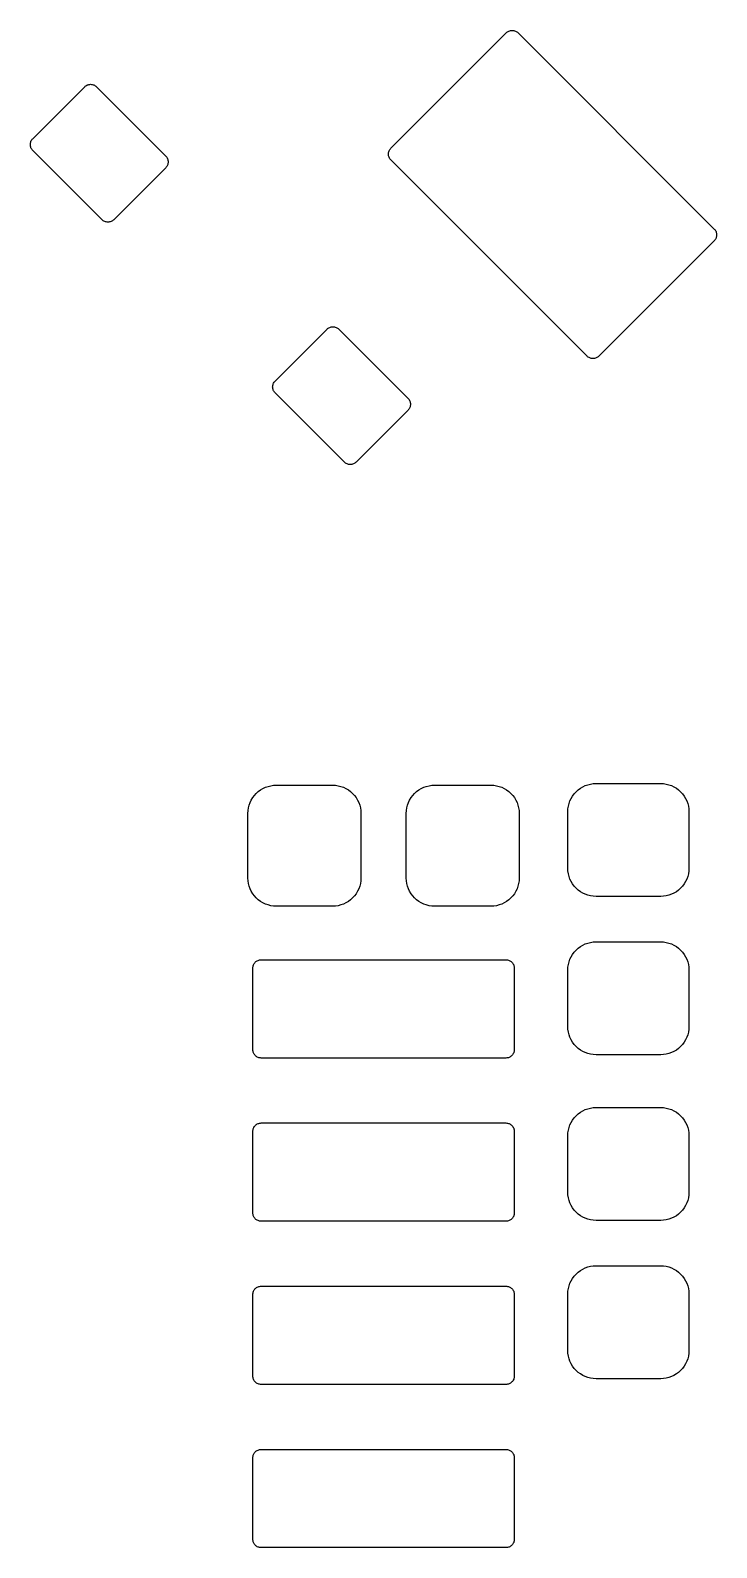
# Model space of a CAD drawing. Extents: x 0.49 to 2.43, y -7.79 to -4.97.
# Drawn here: x 0.5447 to 0.7103, y -5.878 to -5.512 of the extents above; entities that cross this region are included whole.
import ezdxf

# ---------------------------------------------------------------- set-up
doc = ezdxf.new("R2010")
doc.units = 0
doc.header["$MEASUREMENT"] = 0
doc.layers.add('BLACK', color=7, linetype='CONTINUOUS')

msp = doc.modelspace()

# ---------------------------------------------------------------- linework, layer by layer
at = {"layer": 'BLACK', "linetype": 'CONTINUOUS'}
for p, q in [((0.631681, -5.54042), (0.65952, -5.51258)), ((0.65952, -5.51258), (0.659666, -5.51245)), ((0.659666, -5.51245), (0.659824, -5.51233)), ((0.659824, -5.51233), (0.659993, -5.51223)), ((0.659993, -5.51223), (0.660171, -5.51215)), ((0.660171, -5.51215), (0.660357, -5.51208)), ((0.660357, -5.51208), (0.660548, -5.51203)), ((0.660548, -5.51203), (0.660743, -5.512)), ((0.660743, -5.512), (0.66094, -5.51199)), ((0.66094, -5.51199), (0.661136, -5.512)), ((0.661136, -5.512), (0.661331, -5.51203)), ((0.661331, -5.51203), (0.661523, -5.51208)), ((0.661523, -5.51208), (0.661708, -5.51215)), ((0.661708, -5.51215), (0.661886, -5.51223)), ((0.661886, -5.51223), (0.662055, -5.51233)), ((0.662055, -5.51233), (0.662213, -5.51245)), ((0.662213, -5.51245), (0.662359, -5.51258)), ((0.662359, -5.51258), (0.709685, -5.55991)), ((0.545285, -5.53813), (0.557813, -5.5256)), ((0.557813, -5.5256), (0.557959, -5.52547)), ((0.557959, -5.52547), (0.558117, -5.52535)), ((0.558117, -5.52535), (0.558286, -5.52525)), ((0.558286, -5.52525), (0.558464, -5.52516)), ((0.558464, -5.52516), (0.55865, -5.5251)), ((0.55865, -5.5251), (0.558841, -5.52505)), ((0.558841, -5.52505), (0.559036, -5.52502)), ((0.559036, -5.52502), (0.559232, -5.52501)), ((0.559232, -5.52501), (0.559429, -5.52502)), ((0.559429, -5.52502), (0.559624, -5.52505)), ((0.559624, -5.52505), (0.559815, -5.5251)), ((0.559815, -5.5251), (0.560001, -5.52516)), ((0.560001, -5.52516), (0.560179, -5.52525)), ((0.560179, -5.52525), (0.560348, -5.52535)), ((0.560348, -5.52535), (0.560506, -5.52547)), ((0.560506, -5.52547), (0.560652, -5.5256)), ((0.560652, -5.5256), (0.577356, -5.5423)), ((0.544697, -5.53955), (0.544707, -5.53935)), ((0.544707, -5.53974), (0.544697, -5.53955)), ((0.544707, -5.53935), (0.544736, -5.53916)), ((0.544736, -5.53994), (0.544707, -5.53974)), ((0.544736, -5.53916), (0.544784, -5.53896)), ((0.544784, -5.54013), (0.544736, -5.53994)), ((0.544784, -5.53896), (0.54485, -5.53878)), ((0.54485, -5.54032), (0.544784, -5.54013)), ((0.54485, -5.53878), (0.544934, -5.5386)), ((0.544934, -5.54049), (0.54485, -5.54032)), ((0.544934, -5.5386), (0.545036, -5.53843)), ((0.545036, -5.54066), (0.544934, -5.54049)), ((0.545036, -5.53843), (0.545153, -5.53827)), ((0.545153, -5.54082), (0.545036, -5.54066)), ((0.545153, -5.53827), (0.545285, -5.53813)), ((0.545285, -5.54097), (0.545153, -5.54082)), ((0.561989, -5.55767), (0.545285, -5.54097)), ((0.631179, -5.54126), (0.631246, -5.54107)), ((0.631246, -5.54107), (0.63133, -5.54089)), ((0.63133, -5.54089), (0.631431, -5.54072)), ((0.631431, -5.54072), (0.631549, -5.54057)), ((0.631549, -5.54057), (0.631681, -5.54042)), ((0.577356, -5.5423), (0.577488, -5.54245)), ((0.577488, -5.54245), (0.577605, -5.54261)), ((0.577605, -5.54484), (0.577488, -5.545)), ((0.577605, -5.54261), (0.577707, -5.54278)), ((0.577707, -5.54467), (0.577605, -5.54484)), ((0.577707, -5.54278), (0.577791, -5.54295)), ((0.577791, -5.54449), (0.577707, -5.54467)), ((0.577791, -5.54295), (0.577857, -5.54314)), ((0.577857, -5.54431), (0.577791, -5.54449)), ((0.577857, -5.54314), (0.577905, -5.54333)), ((0.577905, -5.54411), (0.577857, -5.54431)), ((0.577905, -5.54333), (0.577934, -5.54353)), ((0.577934, -5.54392), (0.577905, -5.54411)), ((0.577934, -5.54353), (0.577944, -5.54372)), ((0.577944, -5.54372), (0.577934, -5.54392)), ((0.631093, -5.54184), (0.631103, -5.54164)), ((0.631103, -5.54204), (0.631093, -5.54184)), ((0.631103, -5.54164), (0.631132, -5.54145)), ((0.631132, -5.54223), (0.631103, -5.54204)), ((0.631132, -5.54145), (0.631179, -5.54126)), ((0.631179, -5.54242), (0.631132, -5.54223)), ((0.631246, -5.54261), (0.631179, -5.54242)), ((0.63133, -5.54279), (0.631246, -5.54261)), ((0.631431, -5.54296), (0.63133, -5.54279)), ((0.631549, -5.54311), (0.631431, -5.54296)), ((0.631681, -5.54326), (0.631549, -5.54311)), ((0.679007, -5.59059), (0.631681, -5.54326)), ((0.577356, -5.54514), (0.564828, -5.55767)), ((0.577488, -5.545), (0.577356, -5.54514)), ((0.562135, -5.5578), (0.561989, -5.55767)), ((0.562293, -5.55792), (0.562135, -5.5578)), ((0.562462, -5.55802), (0.562293, -5.55792)), ((0.56264, -5.55811), (0.562462, -5.55802)), ((0.562825, -5.55817), (0.56264, -5.55811)), ((0.563017, -5.55822), (0.562825, -5.55817)), ((0.563211, -5.55825), (0.563017, -5.55822)), ((0.563408, -5.55826), (0.563211, -5.55825)), ((0.563605, -5.55825), (0.563408, -5.55826)), ((0.5638, -5.55822), (0.563605, -5.55825)), ((0.563991, -5.55817), (0.5638, -5.55822)), ((0.564177, -5.55811), (0.563991, -5.55817)), ((0.564355, -5.55802), (0.564177, -5.55811)), ((0.564524, -5.55792), (0.564355, -5.55802)), ((0.564682, -5.5578), (0.564524, -5.55792)), ((0.564828, -5.55767), (0.564682, -5.5578)), ((0.709685, -5.56275), (0.681847, -5.59059)), ((0.709685, -5.55991), (0.709818, -5.56005)), ((0.709818, -5.5626), (0.709685, -5.56275)), ((0.709818, -5.56005), (0.709935, -5.56021)), ((0.709935, -5.56244), (0.709818, -5.5626)), ((0.709935, -5.56021), (0.710036, -5.56038)), ((0.710036, -5.56227), (0.709935, -5.56244)), ((0.710036, -5.56038), (0.710121, -5.56056)), ((0.710121, -5.5621), (0.710036, -5.56227)), ((0.710121, -5.56056), (0.710187, -5.56074)), ((0.710187, -5.56191), (0.710121, -5.5621)), ((0.710187, -5.56074), (0.710235, -5.56094)), ((0.710235, -5.56172), (0.710187, -5.56191)), ((0.710235, -5.56094), (0.710264, -5.56113)), ((0.710264, -5.56152), (0.710235, -5.56172)), ((0.710264, -5.56113), (0.710274, -5.56133)), ((0.710274, -5.56133), (0.710264, -5.56152)), ((0.603747, -5.59659), (0.616274, -5.58406)), ((0.616274, -5.58406), (0.61642, -5.58393)), ((0.61642, -5.58393), (0.616579, -5.58381)), ((0.616579, -5.58381), (0.616748, -5.58371)), ((0.616748, -5.58371), (0.616926, -5.58363)), ((0.616926, -5.58363), (0.617111, -5.58356)), ((0.617111, -5.58356), (0.617302, -5.58351)), ((0.617302, -5.58351), (0.617497, -5.58348)), ((0.617497, -5.58348), (0.617694, -5.58347)), ((0.617694, -5.58347), (0.617891, -5.58348)), ((0.617891, -5.58348), (0.618086, -5.58351)), ((0.618086, -5.58351), (0.618277, -5.58356)), ((0.618277, -5.58356), (0.618462, -5.58363)), ((0.618462, -5.58363), (0.618641, -5.58371)), ((0.618641, -5.58371), (0.61881, -5.58381)), ((0.61881, -5.58381), (0.618968, -5.58393)), ((0.618968, -5.58393), (0.619114, -5.58406)), ((0.619114, -5.58406), (0.635817, -5.60077)), ((0.679153, -5.59072), (0.679007, -5.59059)), ((0.679311, -5.59084), (0.679153, -5.59072)), ((0.67948, -5.59094), (0.679311, -5.59084)), ((0.679658, -5.59102), (0.67948, -5.59094)), ((0.679844, -5.59109), (0.679658, -5.59102)), ((0.680035, -5.59114), (0.679844, -5.59109)), ((0.68023, -5.59116), (0.680035, -5.59114)), ((0.680427, -5.59117), (0.68023, -5.59116)), ((0.680624, -5.59116), (0.680427, -5.59117)), ((0.680819, -5.59114), (0.680624, -5.59116)), ((0.68101, -5.59109), (0.680819, -5.59114)), ((0.681195, -5.59102), (0.68101, -5.59109)), ((0.681373, -5.59094), (0.681195, -5.59102)), ((0.681542, -5.59084), (0.681373, -5.59094)), ((0.681701, -5.59072), (0.681542, -5.59084)), ((0.681847, -5.59059), (0.681701, -5.59072)), ((0.603159, -5.59801), (0.603168, -5.59781)), ((0.603168, -5.59821), (0.603159, -5.59801)), ((0.603168, -5.59781), (0.603197, -5.59762)), ((0.603197, -5.5984), (0.603168, -5.59821)), ((0.603197, -5.59762), (0.603245, -5.59743)), ((0.603245, -5.59859), (0.603197, -5.5984)), ((0.603245, -5.59743), (0.603312, -5.59724)), ((0.603312, -5.59878), (0.603245, -5.59859)), ((0.603312, -5.59724), (0.603396, -5.59706)), ((0.603396, -5.59896), (0.603312, -5.59878)), ((0.603396, -5.59706), (0.603497, -5.59689)), ((0.603497, -5.59912), (0.603396, -5.59896)), ((0.603497, -5.59689), (0.603614, -5.59674)), ((0.603614, -5.59928), (0.603497, -5.59912)), ((0.603614, -5.59674), (0.603747, -5.59659)), ((0.603747, -5.59943), (0.603614, -5.59928)), ((0.62045, -5.61613), (0.603747, -5.59943)), ((0.635817, -5.60077), (0.635949, -5.60091)), ((0.635949, -5.60091), (0.636067, -5.60107)), ((0.636067, -5.6033), (0.635949, -5.60346)), ((0.636067, -5.60107), (0.636168, -5.60124)), ((0.636168, -5.60313), (0.636067, -5.6033)), ((0.636168, -5.60124), (0.636252, -5.60142)), ((0.636252, -5.60295), (0.636168, -5.60313)), ((0.636252, -5.60142), (0.636319, -5.6016)), ((0.636319, -5.60277), (0.636252, -5.60295)), ((0.636319, -5.6016), (0.636367, -5.60179)), ((0.636367, -5.60258), (0.636319, -5.60277)), ((0.636367, -5.60179), (0.636396, -5.60199)), ((0.636396, -5.60238), (0.636367, -5.60258)), ((0.636396, -5.60199), (0.636405, -5.60218)), ((0.636405, -5.60218), (0.636396, -5.60238)), ((0.635817, -5.6036), (0.62329, -5.61613)), ((0.635949, -5.60346), (0.635817, -5.6036)), ((0.620596, -5.61626), (0.62045, -5.61613)), ((0.620754, -5.61638), (0.620596, -5.61626)), ((0.620923, -5.61648), (0.620754, -5.61638)), ((0.621101, -5.61657), (0.620923, -5.61648)), ((0.621287, -5.61663), (0.621101, -5.61657)), ((0.621478, -5.61668), (0.621287, -5.61663)), ((0.621673, -5.61671), (0.621478, -5.61668)), ((0.62187, -5.61672), (0.621673, -5.61671)), ((0.622067, -5.61671), (0.62187, -5.61672)), ((0.622262, -5.61668), (0.622067, -5.61671)), ((0.622453, -5.61663), (0.622262, -5.61668)), ((0.622638, -5.61657), (0.622453, -5.61663)), ((0.622816, -5.61648), (0.622638, -5.61657)), ((0.622985, -5.61638), (0.622816, -5.61648)), ((0.623144, -5.61626), (0.622985, -5.61638)), ((0.62329, -5.61613), (0.623144, -5.61626)), ((0.600232, -5.6952), (0.600805, -5.69486)), ((0.600805, -5.69486), (0.601409, -5.69457)), ((0.601409, -5.69457), (0.602039, -5.69435)), ((0.602039, -5.69435), (0.602687, -5.69419)), ((0.602687, -5.69419), (0.603348, -5.69409)), ((0.603348, -5.69409), (0.604016, -5.69406)), ((0.604016, -5.69406), (0.617638, -5.69406)), ((0.617638, -5.69406), (0.618305, -5.69409)), ((0.618305, -5.69409), (0.618967, -5.69419)), ((0.618967, -5.69419), (0.619615, -5.69435)), ((0.619615, -5.69435), (0.620244, -5.69457)), ((0.620244, -5.69457), (0.620849, -5.69486)), ((0.620849, -5.69486), (0.621422, -5.6952)), ((0.638421, -5.6952), (0.638994, -5.69486)), ((0.638994, -5.69486), (0.639598, -5.69457)), ((0.639598, -5.69457), (0.640228, -5.69435)), ((0.640228, -5.69435), (0.640876, -5.69419)), ((0.640876, -5.69419), (0.641537, -5.69409)), ((0.641537, -5.69409), (0.642205, -5.69406)), ((0.642205, -5.69406), (0.655827, -5.69406)), ((0.655827, -5.69406), (0.656494, -5.69409)), ((0.656494, -5.69409), (0.657156, -5.69419)), ((0.657156, -5.69419), (0.657804, -5.69435)), ((0.657804, -5.69435), (0.658433, -5.69457)), ((0.658433, -5.69457), (0.659037, -5.69486)), ((0.659037, -5.69486), (0.659611, -5.6952)), ((0.67686, -5.69521), (0.677397, -5.69481)), ((0.677397, -5.69481), (0.67797, -5.69447)), ((0.67797, -5.69447), (0.678575, -5.69418)), ((0.678575, -5.69418), (0.679204, -5.69395)), ((0.679204, -5.69395), (0.679852, -5.69379)), ((0.679852, -5.69379), (0.680514, -5.69369)), ((0.680514, -5.69369), (0.681181, -5.69366)), ((0.681181, -5.69366), (0.696772, -5.69366)), ((0.696772, -5.69366), (0.697439, -5.69369)), ((0.697439, -5.69369), (0.6981, -5.69379)), ((0.6981, -5.69379), (0.698749, -5.69395)), ((0.698749, -5.69395), (0.699378, -5.69418)), ((0.699378, -5.69418), (0.699982, -5.69447)), ((0.699982, -5.69447), (0.700556, -5.69481)), ((0.700556, -5.69481), (0.701093, -5.69521)), ((0.597498, -5.69889), (0.597723, -5.69826)), ((0.597723, -5.69826), (0.598009, -5.69766)), ((0.598009, -5.69766), (0.598353, -5.69708)), ((0.598353, -5.69708), (0.598751, -5.69655)), ((0.598751, -5.69655), (0.5992, -5.69605)), ((0.5992, -5.69605), (0.599695, -5.6956)), ((0.599695, -5.6956), (0.600232, -5.6952)), ((0.621422, -5.6952), (0.621959, -5.6956)), ((0.621959, -5.6956), (0.622454, -5.69605)), ((0.622454, -5.69605), (0.622903, -5.69655)), ((0.622903, -5.69655), (0.623301, -5.69708)), ((0.623301, -5.69708), (0.623645, -5.69766)), ((0.623645, -5.69766), (0.62393, -5.69826)), ((0.62393, -5.69826), (0.624156, -5.69889)), ((0.635687, -5.69889), (0.635912, -5.69826)), ((0.635912, -5.69826), (0.636198, -5.69766)), ((0.636198, -5.69766), (0.636542, -5.69708)), ((0.636542, -5.69708), (0.63694, -5.69655)), ((0.63694, -5.69655), (0.637389, -5.69605)), ((0.637389, -5.69605), (0.637884, -5.6956)), ((0.637884, -5.6956), (0.638421, -5.6952)), ((0.659611, -5.6952), (0.660148, -5.6956)), ((0.660148, -5.6956), (0.660643, -5.69605)), ((0.660643, -5.69605), (0.661092, -5.69655)), ((0.661092, -5.69655), (0.66149, -5.69708)), ((0.66149, -5.69708), (0.661834, -5.69766)), ((0.661834, -5.69766), (0.662119, -5.69826)), ((0.662119, -5.69826), (0.662345, -5.69889)), ((0.674501, -5.69914), (0.674663, -5.6985)), ((0.674663, -5.6985), (0.674889, -5.69787)), ((0.674889, -5.69787), (0.675174, -5.69726)), ((0.675174, -5.69726), (0.675518, -5.69669)), ((0.675518, -5.69669), (0.675916, -5.69615)), ((0.675916, -5.69615), (0.676365, -5.69566)), ((0.676365, -5.69566), (0.67686, -5.69521)), ((0.701093, -5.69521), (0.701588, -5.69566)), ((0.701588, -5.69566), (0.702037, -5.69615)), ((0.702037, -5.69615), (0.702435, -5.69669)), ((0.702435, -5.69669), (0.702778, -5.69726)), ((0.702778, -5.69726), (0.703064, -5.69787)), ((0.703064, -5.69787), (0.703289, -5.6985)), ((0.703289, -5.6985), (0.703452, -5.69914)), ((0.597205, -5.70087), (0.597238, -5.7002)), ((0.597205, -5.71646), (0.597205, -5.70087)), ((0.597238, -5.7002), (0.597336, -5.69954)), ((0.597336, -5.69954), (0.597498, -5.69889)), ((0.624156, -5.69889), (0.624318, -5.69954)), ((0.624318, -5.69954), (0.624416, -5.7002)), ((0.624416, -5.7002), (0.624449, -5.70087)), ((0.624449, -5.70087), (0.624449, -5.71646)), ((0.635394, -5.70087), (0.635426, -5.7002)), ((0.635394, -5.71646), (0.635394, -5.70087)), ((0.635426, -5.7002), (0.635525, -5.69954)), ((0.635525, -5.69954), (0.635687, -5.69889)), ((0.662345, -5.69889), (0.662507, -5.69954)), ((0.662507, -5.69954), (0.662605, -5.7002)), ((0.662605, -5.7002), (0.662638, -5.70087)), ((0.662638, -5.70087), (0.662638, -5.71646)), ((0.67437, -5.70047), (0.674403, -5.6998)), ((0.67437, -5.71409), (0.67437, -5.70047)), ((0.674403, -5.6998), (0.674501, -5.69914)), ((0.703452, -5.69914), (0.70355, -5.6998)), ((0.70355, -5.6998), (0.703583, -5.70047)), ((0.703583, -5.70047), (0.703583, -5.71409)), ((0.597238, -5.71712), (0.597205, -5.71646)), ((0.624449, -5.71646), (0.624416, -5.71712)), ((0.635426, -5.71712), (0.635394, -5.71646)), ((0.662638, -5.71646), (0.662605, -5.71712)), ((0.674403, -5.71476), (0.67437, -5.71409)), ((0.674501, -5.71542), (0.674403, -5.71476)), ((0.674663, -5.71607), (0.674501, -5.71542)), ((0.674889, -5.7167), (0.674663, -5.71607)), ((0.675174, -5.71731), (0.674889, -5.7167)), ((0.703064, -5.7167), (0.702778, -5.71731)), ((0.703289, -5.71607), (0.703064, -5.7167)), ((0.703452, -5.71542), (0.703289, -5.71607)), ((0.70355, -5.71476), (0.703452, -5.71542)), ((0.703583, -5.71409), (0.70355, -5.71476)), ((0.597336, -5.71779), (0.597238, -5.71712)), ((0.597498, -5.71843), (0.597336, -5.71779)), ((0.597723, -5.71906), (0.597498, -5.71843)), ((0.598009, -5.71967), (0.597723, -5.71906)), ((0.598353, -5.72024), (0.598009, -5.71967)), ((0.598751, -5.72078), (0.598353, -5.72024)), ((0.623301, -5.72024), (0.622903, -5.72078)), ((0.623645, -5.71967), (0.623301, -5.72024)), ((0.62393, -5.71906), (0.623645, -5.71967)), ((0.624156, -5.71843), (0.62393, -5.71906)), ((0.624318, -5.71779), (0.624156, -5.71843)), ((0.624416, -5.71712), (0.624318, -5.71779)), ((0.635525, -5.71779), (0.635426, -5.71712)), ((0.635687, -5.71843), (0.635525, -5.71779)), ((0.635912, -5.71906), (0.635687, -5.71843)), ((0.636198, -5.71967), (0.635912, -5.71906)), ((0.636542, -5.72024), (0.636198, -5.71967)), ((0.63694, -5.72078), (0.636542, -5.72024)), ((0.66149, -5.72024), (0.661092, -5.72078)), ((0.661834, -5.71967), (0.66149, -5.72024)), ((0.662119, -5.71906), (0.661834, -5.71967)), ((0.662345, -5.71843), (0.662119, -5.71906)), ((0.662507, -5.71779), (0.662345, -5.71843)), ((0.662605, -5.71712), (0.662507, -5.71779)), ((0.675518, -5.71788), (0.675174, -5.71731)), ((0.675916, -5.71842), (0.675518, -5.71788)), ((0.676365, -5.71891), (0.675916, -5.71842)), ((0.67686, -5.71936), (0.676365, -5.71891)), ((0.677397, -5.71976), (0.67686, -5.71936)), ((0.67797, -5.7201), (0.677397, -5.71976)), ((0.678575, -5.72039), (0.67797, -5.7201)), ((0.679204, -5.72061), (0.678575, -5.72039)), ((0.699378, -5.72039), (0.698749, -5.72061)), ((0.699982, -5.7201), (0.699378, -5.72039)), ((0.700556, -5.71976), (0.699982, -5.7201)), ((0.701093, -5.71936), (0.700556, -5.71976)), ((0.701588, -5.71891), (0.701093, -5.71936)), ((0.702037, -5.71842), (0.701588, -5.71891)), ((0.702435, -5.71788), (0.702037, -5.71842)), ((0.702778, -5.71731), (0.702435, -5.71788)), ((0.5992, -5.72127), (0.598751, -5.72078)), ((0.599695, -5.72172), (0.5992, -5.72127)), ((0.600232, -5.72212), (0.599695, -5.72172)), ((0.600805, -5.72246), (0.600232, -5.72212)), ((0.601409, -5.72275), (0.600805, -5.72246)), ((0.602039, -5.72297), (0.601409, -5.72275)), ((0.602687, -5.72314), (0.602039, -5.72297)), ((0.603348, -5.72323), (0.602687, -5.72314)), ((0.604016, -5.72327), (0.603348, -5.72323)), ((0.617638, -5.72327), (0.604016, -5.72327)), ((0.618305, -5.72323), (0.617638, -5.72327)), ((0.618967, -5.72314), (0.618305, -5.72323)), ((0.619615, -5.72297), (0.618967, -5.72314)), ((0.620244, -5.72275), (0.619615, -5.72297)), ((0.620849, -5.72246), (0.620244, -5.72275)), ((0.621422, -5.72212), (0.620849, -5.72246)), ((0.621959, -5.72172), (0.621422, -5.72212)), ((0.622454, -5.72127), (0.621959, -5.72172)), ((0.622903, -5.72078), (0.622454, -5.72127)), ((0.637389, -5.72127), (0.63694, -5.72078)), ((0.637884, -5.72172), (0.637389, -5.72127)), ((0.638421, -5.72212), (0.637884, -5.72172)), ((0.638994, -5.72246), (0.638421, -5.72212)), ((0.639598, -5.72275), (0.638994, -5.72246)), ((0.640228, -5.72297), (0.639598, -5.72275)), ((0.640876, -5.72314), (0.640228, -5.72297)), ((0.641537, -5.72323), (0.640876, -5.72314)), ((0.642205, -5.72327), (0.641537, -5.72323)), ((0.655827, -5.72327), (0.642205, -5.72327)), ((0.656494, -5.72323), (0.655827, -5.72327)), ((0.657156, -5.72314), (0.656494, -5.72323)), ((0.657804, -5.72297), (0.657156, -5.72314)), ((0.658433, -5.72275), (0.657804, -5.72297)), ((0.659037, -5.72246), (0.658433, -5.72275)), ((0.659611, -5.72212), (0.659037, -5.72246)), ((0.660148, -5.72172), (0.659611, -5.72212)), ((0.660643, -5.72127), (0.660148, -5.72172)), ((0.661092, -5.72078), (0.660643, -5.72127)), ((0.679852, -5.72077), (0.679204, -5.72061)), ((0.680514, -5.72087), (0.679852, -5.72077)), ((0.681181, -5.72091), (0.680514, -5.72087)), ((0.696772, -5.72091), (0.681181, -5.72091)), ((0.697439, -5.72087), (0.696772, -5.72091)), ((0.6981, -5.72077), (0.697439, -5.72087)), ((0.698749, -5.72061), (0.6981, -5.72077)), ((0.675174, -5.73545), (0.675518, -5.73488)), ((0.675518, -5.73488), (0.675916, -5.73434)), ((0.675916, -5.73434), (0.676365, -5.73385)), ((0.676365, -5.73385), (0.67686, -5.7334)), ((0.67686, -5.7334), (0.677397, -5.733)), ((0.677397, -5.733), (0.67797, -5.73265)), ((0.67797, -5.73265), (0.678575, -5.73237)), ((0.678575, -5.73237), (0.679204, -5.73214)), ((0.679204, -5.73214), (0.679852, -5.73198)), ((0.679852, -5.73198), (0.680514, -5.73188)), ((0.680514, -5.73188), (0.681181, -5.73185)), ((0.681181, -5.73185), (0.696772, -5.73185)), ((0.696772, -5.73185), (0.697439, -5.73188)), ((0.697439, -5.73188), (0.6981, -5.73198)), ((0.6981, -5.73198), (0.698749, -5.73214)), ((0.698749, -5.73214), (0.699378, -5.73237)), ((0.699378, -5.73237), (0.699982, -5.73265)), ((0.699982, -5.73265), (0.700556, -5.733)), ((0.700556, -5.733), (0.701093, -5.7334)), ((0.701093, -5.7334), (0.701588, -5.73385)), ((0.701588, -5.73385), (0.702037, -5.73434)), ((0.702037, -5.73434), (0.702435, -5.73488)), ((0.702435, -5.73488), (0.702778, -5.73545)), ((0.598386, -5.73819), (0.598396, -5.73799)), ((0.598386, -5.75787), (0.598386, -5.73819)), ((0.598396, -5.73799), (0.598424, -5.7378)), ((0.598424, -5.7378), (0.598472, -5.73761)), ((0.598472, -5.73761), (0.598539, -5.73742)), ((0.598539, -5.73742), (0.598623, -5.73724)), ((0.598623, -5.73724), (0.598724, -5.73707)), ((0.598724, -5.73707), (0.598842, -5.73692)), ((0.598842, -5.73692), (0.598974, -5.73677)), ((0.598974, -5.73677), (0.59912, -5.73664)), ((0.59912, -5.73664), (0.599278, -5.73652)), ((0.599278, -5.73652), (0.599447, -5.73642)), ((0.599447, -5.73642), (0.599625, -5.73633)), ((0.599625, -5.73633), (0.599811, -5.73627)), ((0.599811, -5.73627), (0.600002, -5.73622)), ((0.600002, -5.73622), (0.600197, -5.73619)), ((0.600197, -5.73619), (0.600394, -5.73618)), ((0.600394, -5.73618), (0.659449, -5.73618)), ((0.659449, -5.73618), (0.659646, -5.73619)), ((0.659646, -5.73619), (0.659841, -5.73622)), ((0.659841, -5.73622), (0.660032, -5.73627)), ((0.660032, -5.73627), (0.660217, -5.73633)), ((0.660217, -5.73633), (0.660395, -5.73642)), ((0.660395, -5.73642), (0.660564, -5.73652)), ((0.660564, -5.73652), (0.660723, -5.73664)), ((0.660723, -5.73664), (0.660869, -5.73677)), ((0.660869, -5.73677), (0.661001, -5.73692)), ((0.661001, -5.73692), (0.661118, -5.73707)), ((0.661118, -5.73707), (0.66122, -5.73724)), ((0.66122, -5.73724), (0.661304, -5.73742)), ((0.661304, -5.73742), (0.66137, -5.73761)), ((0.66137, -5.73761), (0.661418, -5.7378)), ((0.661418, -5.7378), (0.661447, -5.73799)), ((0.661447, -5.73799), (0.661457, -5.73819)), ((0.661457, -5.73819), (0.661457, -5.75787)), ((0.67437, -5.73866), (0.674403, -5.73799)), ((0.67437, -5.75228), (0.67437, -5.73866)), ((0.674403, -5.73799), (0.674501, -5.73733)), ((0.674501, -5.73733), (0.674663, -5.73668)), ((0.674663, -5.73668), (0.674889, -5.73605)), ((0.674889, -5.73605), (0.675174, -5.73545)), ((0.702778, -5.73545), (0.703064, -5.73605)), ((0.703064, -5.73605), (0.703289, -5.73668)), ((0.703289, -5.73668), (0.703452, -5.73733)), ((0.703452, -5.73733), (0.70355, -5.73799)), ((0.70355, -5.73799), (0.703583, -5.73866)), ((0.703583, -5.73866), (0.703583, -5.75228)), ((0.674403, -5.75295), (0.67437, -5.75228)), ((0.674501, -5.75361), (0.674403, -5.75295)), ((0.70355, -5.75295), (0.703452, -5.75361)), ((0.703583, -5.75228), (0.70355, -5.75295)), ((0.674663, -5.75426), (0.674501, -5.75361)), ((0.674889, -5.75489), (0.674663, -5.75426)), ((0.675174, -5.75549), (0.674889, -5.75489)), ((0.675518, -5.75607), (0.675174, -5.75549)), ((0.675916, -5.7566), (0.675518, -5.75607)), ((0.676365, -5.7571), (0.675916, -5.7566)), ((0.67686, -5.75755), (0.676365, -5.7571)), ((0.701588, -5.7571), (0.701093, -5.75755)), ((0.702037, -5.7566), (0.701588, -5.7571)), ((0.702435, -5.75607), (0.702037, -5.7566)), ((0.702778, -5.75549), (0.702435, -5.75607)), ((0.703064, -5.75489), (0.702778, -5.75549)), ((0.703289, -5.75426), (0.703064, -5.75489)), ((0.703452, -5.75361), (0.703289, -5.75426)), ((0.598396, -5.75807), (0.598386, -5.75787)), ((0.598424, -5.75827), (0.598396, -5.75807)), ((0.598472, -5.75846), (0.598424, -5.75827)), ((0.598539, -5.75864), (0.598472, -5.75846)), ((0.598623, -5.75882), (0.598539, -5.75864)), ((0.598724, -5.75899), (0.598623, -5.75882)), ((0.598842, -5.75915), (0.598724, -5.75899)), ((0.598974, -5.75929), (0.598842, -5.75915)), ((0.59912, -5.75943), (0.598974, -5.75929)), ((0.599278, -5.75954), (0.59912, -5.75943)), ((0.599447, -5.75964), (0.599278, -5.75954)), ((0.599625, -5.75973), (0.599447, -5.75964)), ((0.599811, -5.7598), (0.599625, -5.75973)), ((0.600002, -5.75984), (0.599811, -5.7598)), ((0.600197, -5.75987), (0.600002, -5.75984)), ((0.600394, -5.75988), (0.600197, -5.75987)), ((0.659449, -5.75988), (0.600394, -5.75988)), ((0.659646, -5.75987), (0.659449, -5.75988)), ((0.659841, -5.75984), (0.659646, -5.75987)), ((0.660032, -5.7598), (0.659841, -5.75984)), ((0.660217, -5.75973), (0.660032, -5.7598)), ((0.660395, -5.75964), (0.660217, -5.75973)), ((0.660564, -5.75954), (0.660395, -5.75964)), ((0.660723, -5.75943), (0.660564, -5.75954)), ((0.660869, -5.75929), (0.660723, -5.75943)), ((0.661001, -5.75915), (0.660869, -5.75929)), ((0.661118, -5.75899), (0.661001, -5.75915)), ((0.66122, -5.75882), (0.661118, -5.75899)), ((0.661304, -5.75864), (0.66122, -5.75882)), ((0.66137, -5.75846), (0.661304, -5.75864)), ((0.661418, -5.75827), (0.66137, -5.75846)), ((0.661447, -5.75807), (0.661418, -5.75827)), ((0.661457, -5.75787), (0.661447, -5.75807)), ((0.677397, -5.75795), (0.67686, -5.75755)), ((0.67797, -5.75829), (0.677397, -5.75795)), ((0.678575, -5.75858), (0.67797, -5.75829)), ((0.679204, -5.7588), (0.678575, -5.75858)), ((0.679852, -5.75896), (0.679204, -5.7588)), ((0.680514, -5.75906), (0.679852, -5.75896)), ((0.681181, -5.75909), (0.680514, -5.75906)), ((0.696772, -5.75909), (0.681181, -5.75909)), ((0.697439, -5.75906), (0.696772, -5.75909)), ((0.6981, -5.75896), (0.697439, -5.75906)), ((0.698749, -5.7588), (0.6981, -5.75896)), ((0.699378, -5.75858), (0.698749, -5.7588)), ((0.699982, -5.75829), (0.699378, -5.75858)), ((0.700556, -5.75795), (0.699982, -5.75829)), ((0.701093, -5.75755), (0.700556, -5.75795)), ((0.680514, -5.77184), (0.681181, -5.77181)), ((0.681181, -5.77181), (0.696772, -5.77181)), ((0.696772, -5.77181), (0.697439, -5.77184)), ((0.674889, -5.77602), (0.675174, -5.77541)), ((0.675174, -5.77541), (0.675518, -5.77484)), ((0.675518, -5.77484), (0.675916, -5.7743)), ((0.675916, -5.7743), (0.676365, -5.77381)), ((0.676365, -5.77381), (0.67686, -5.77336)), ((0.67686, -5.77336), (0.677397, -5.77296)), ((0.677397, -5.77296), (0.67797, -5.77262)), ((0.67797, -5.77262), (0.678575, -5.77233)), ((0.678575, -5.77233), (0.679204, -5.7721)), ((0.679204, -5.7721), (0.679852, -5.77194)), ((0.679852, -5.77194), (0.680514, -5.77184)), ((0.697439, -5.77184), (0.6981, -5.77194)), ((0.6981, -5.77194), (0.698749, -5.7721)), ((0.698749, -5.7721), (0.699378, -5.77233)), ((0.699378, -5.77233), (0.699982, -5.77262)), ((0.699982, -5.77262), (0.700556, -5.77296)), ((0.700556, -5.77296), (0.701093, -5.77336)), ((0.701093, -5.77336), (0.701588, -5.77381)), ((0.701588, -5.77381), (0.702037, -5.7743)), ((0.702037, -5.7743), (0.702435, -5.77484)), ((0.702435, -5.77484), (0.702778, -5.77541)), ((0.702778, -5.77541), (0.703064, -5.77602)), ((0.598386, -5.77756), (0.598396, -5.77736)), ((0.598386, -5.79724), (0.598386, -5.77756)), ((0.598396, -5.77736), (0.598424, -5.77717)), ((0.598424, -5.77717), (0.598472, -5.77698)), ((0.598472, -5.77698), (0.598539, -5.77679)), ((0.598539, -5.77679), (0.598623, -5.77661)), ((0.598623, -5.77661), (0.598724, -5.77644)), ((0.598724, -5.77644), (0.598842, -5.77629)), ((0.598842, -5.77629), (0.598974, -5.77614)), ((0.598974, -5.77614), (0.59912, -5.77601)), ((0.59912, -5.77601), (0.599278, -5.77589)), ((0.599278, -5.77589), (0.599447, -5.77579)), ((0.599447, -5.77579), (0.599625, -5.7757)), ((0.599625, -5.7757), (0.599811, -5.77564)), ((0.599811, -5.77564), (0.600002, -5.77559)), ((0.600002, -5.77559), (0.600197, -5.77556)), ((0.600197, -5.77556), (0.600394, -5.77555)), ((0.600394, -5.77555), (0.659449, -5.77555)), ((0.659449, -5.77555), (0.659646, -5.77556)), ((0.659646, -5.77556), (0.659841, -5.77559)), ((0.659841, -5.77559), (0.660032, -5.77564)), ((0.660032, -5.77564), (0.660217, -5.7757)), ((0.660217, -5.7757), (0.660395, -5.77579)), ((0.660395, -5.77579), (0.660564, -5.77589)), ((0.660564, -5.77589), (0.660723, -5.77601)), ((0.660723, -5.77601), (0.660869, -5.77614)), ((0.660869, -5.77614), (0.661001, -5.77629)), ((0.661001, -5.77629), (0.661118, -5.77644)), ((0.661118, -5.77644), (0.66122, -5.77661)), ((0.66122, -5.77661), (0.661304, -5.77679)), ((0.661304, -5.77679), (0.66137, -5.77698)), ((0.66137, -5.77698), (0.661418, -5.77717)), ((0.661418, -5.77717), (0.661447, -5.77736)), ((0.661447, -5.77736), (0.661457, -5.77756)), ((0.661457, -5.77756), (0.661457, -5.79724)), ((0.67437, -5.77862), (0.674403, -5.77795)), ((0.67437, -5.79224), (0.67437, -5.77862)), ((0.674403, -5.77795), (0.674501, -5.77729)), ((0.674501, -5.77729), (0.674663, -5.77664)), ((0.674663, -5.77664), (0.674889, -5.77602)), ((0.703064, -5.77602), (0.703289, -5.77664)), ((0.703289, -5.77664), (0.703452, -5.77729)), ((0.703452, -5.77729), (0.70355, -5.77795)), ((0.70355, -5.77795), (0.703583, -5.77862)), ((0.703583, -5.77862), (0.703583, -5.79224)), ((0.674403, -5.79291), (0.67437, -5.79224)), ((0.674501, -5.79357), (0.674403, -5.79291)), ((0.674663, -5.79422), (0.674501, -5.79357)), ((0.703452, -5.79357), (0.703289, -5.79422)), ((0.70355, -5.79291), (0.703452, -5.79357)), ((0.703583, -5.79224), (0.70355, -5.79291)), ((0.598396, -5.79744), (0.598386, -5.79724)), ((0.661457, -5.79724), (0.661447, -5.79744)), ((0.674889, -5.79485), (0.674663, -5.79422)), ((0.675174, -5.79545), (0.674889, -5.79485)), ((0.675518, -5.79603), (0.675174, -5.79545)), ((0.675916, -5.79656), (0.675518, -5.79603)), ((0.676365, -5.79706), (0.675916, -5.79656)), ((0.67686, -5.79751), (0.676365, -5.79706)), ((0.701588, -5.79706), (0.701093, -5.79751)), ((0.702037, -5.79656), (0.701588, -5.79706)), ((0.702435, -5.79603), (0.702037, -5.79656)), ((0.702778, -5.79545), (0.702435, -5.79603)), ((0.703064, -5.79485), (0.702778, -5.79545)), ((0.703289, -5.79422), (0.703064, -5.79485)), ((0.598424, -5.79764), (0.598396, -5.79744)), ((0.598472, -5.79783), (0.598424, -5.79764)), ((0.598539, -5.79801), (0.598472, -5.79783)), ((0.598623, -5.79819), (0.598539, -5.79801)), ((0.598724, -5.79836), (0.598623, -5.79819)), ((0.598842, -5.79852), (0.598724, -5.79836)), ((0.598974, -5.79866), (0.598842, -5.79852)), ((0.59912, -5.7988), (0.598974, -5.79866)), ((0.599278, -5.79891), (0.59912, -5.7988)), ((0.599447, -5.79901), (0.599278, -5.79891)), ((0.599625, -5.7991), (0.599447, -5.79901)), ((0.599811, -5.79917), (0.599625, -5.7991)), ((0.600002, -5.79921), (0.599811, -5.79917)), ((0.600197, -5.79924), (0.600002, -5.79921)), ((0.600394, -5.79925), (0.600197, -5.79924)), ((0.659449, -5.79925), (0.600394, -5.79925)), ((0.659646, -5.79924), (0.659449, -5.79925)), ((0.659841, -5.79921), (0.659646, -5.79924)), ((0.660032, -5.79917), (0.659841, -5.79921)), ((0.660217, -5.7991), (0.660032, -5.79917)), ((0.660395, -5.79901), (0.660217, -5.7991)), ((0.660564, -5.79891), (0.660395, -5.79901)), ((0.660723, -5.7988), (0.660564, -5.79891)), ((0.660869, -5.79866), (0.660723, -5.7988)), ((0.661001, -5.79852), (0.660869, -5.79866)), ((0.661118, -5.79836), (0.661001, -5.79852)), ((0.66122, -5.79819), (0.661118, -5.79836)), ((0.661304, -5.79801), (0.66122, -5.79819)), ((0.66137, -5.79783), (0.661304, -5.79801)), ((0.661418, -5.79764), (0.66137, -5.79783)), ((0.661447, -5.79744), (0.661418, -5.79764)), ((0.677397, -5.79791), (0.67686, -5.79751)), ((0.67797, -5.79825), (0.677397, -5.79791)), ((0.678575, -5.79854), (0.67797, -5.79825)), ((0.679204, -5.79876), (0.678575, -5.79854)), ((0.679852, -5.79892), (0.679204, -5.79876)), ((0.680514, -5.79902), (0.679852, -5.79892)), ((0.681181, -5.79906), (0.680514, -5.79902)), ((0.696772, -5.79906), (0.681181, -5.79906)), ((0.697439, -5.79902), (0.696772, -5.79906)), ((0.6981, -5.79892), (0.697439, -5.79902)), ((0.698749, -5.79876), (0.6981, -5.79892)), ((0.699378, -5.79854), (0.698749, -5.79876)), ((0.699982, -5.79825), (0.699378, -5.79854)), ((0.700556, -5.79791), (0.699982, -5.79825)), ((0.701093, -5.79751), (0.700556, -5.79791)), ((0.675916, -5.81249), (0.676365, -5.81199)), ((0.676365, -5.81199), (0.67686, -5.81155)), ((0.67686, -5.81155), (0.677397, -5.81115)), ((0.677397, -5.81115), (0.67797, -5.8108)), ((0.67797, -5.8108), (0.678575, -5.81052)), ((0.678575, -5.81052), (0.679204, -5.81029)), ((0.679204, -5.81029), (0.679852, -5.81013)), ((0.679852, -5.81013), (0.680514, -5.81003)), ((0.680514, -5.81003), (0.681181, -5.81)), ((0.681181, -5.81), (0.696772, -5.81)), ((0.696772, -5.81), (0.697439, -5.81003)), ((0.697439, -5.81003), (0.6981, -5.81013)), ((0.6981, -5.81013), (0.698749, -5.81029)), ((0.698749, -5.81029), (0.699378, -5.81052)), ((0.699378, -5.81052), (0.699982, -5.8108)), ((0.699982, -5.8108), (0.700556, -5.81115)), ((0.700556, -5.81115), (0.701093, -5.81155)), ((0.701093, -5.81155), (0.701588, -5.81199)), ((0.701588, -5.81199), (0.702037, -5.81249)), ((0.598724, -5.81581), (0.598842, -5.81566)), ((0.598842, -5.81566), (0.598974, -5.81551)), ((0.598974, -5.81551), (0.59912, -5.81538)), ((0.59912, -5.81538), (0.599278, -5.81526)), ((0.599278, -5.81526), (0.599447, -5.81516)), ((0.599447, -5.81516), (0.599625, -5.81507)), ((0.599625, -5.81507), (0.599811, -5.81501)), ((0.599811, -5.81501), (0.600002, -5.81496)), ((0.600002, -5.81496), (0.600197, -5.81493)), ((0.600197, -5.81493), (0.600394, -5.81492)), ((0.600394, -5.81492), (0.659449, -5.81492)), ((0.659449, -5.81492), (0.659646, -5.81493)), ((0.659646, -5.81493), (0.659841, -5.81496)), ((0.659841, -5.81496), (0.660032, -5.81501)), ((0.660032, -5.81501), (0.660217, -5.81507)), ((0.660217, -5.81507), (0.660395, -5.81516)), ((0.660395, -5.81516), (0.660564, -5.81526)), ((0.660564, -5.81526), (0.660723, -5.81538)), ((0.660723, -5.81538), (0.660869, -5.81551)), ((0.660869, -5.81551), (0.661001, -5.81566)), ((0.661001, -5.81566), (0.661118, -5.81581)), ((0.674403, -5.81614), (0.674501, -5.81548)), ((0.674501, -5.81548), (0.674663, -5.81483)), ((0.674663, -5.81483), (0.674889, -5.8142)), ((0.674889, -5.8142), (0.675174, -5.8136)), ((0.675174, -5.8136), (0.675518, -5.81303)), ((0.675518, -5.81303), (0.675916, -5.81249)), ((0.702037, -5.81249), (0.702435, -5.81303)), ((0.702435, -5.81303), (0.702778, -5.8136)), ((0.702778, -5.8136), (0.703064, -5.8142)), ((0.703064, -5.8142), (0.703289, -5.81483)), ((0.703289, -5.81483), (0.703452, -5.81548)), ((0.703452, -5.81548), (0.70355, -5.81614)), ((0.598386, -5.81693), (0.598396, -5.81673)), ((0.598386, -5.83661), (0.598386, -5.81693)), ((0.598396, -5.81673), (0.598424, -5.81654)), ((0.598424, -5.81654), (0.598472, -5.81635)), ((0.598472, -5.81635), (0.598539, -5.81616)), ((0.598539, -5.81616), (0.598623, -5.81598)), ((0.598623, -5.81598), (0.598724, -5.81581)), ((0.661118, -5.81581), (0.66122, -5.81598)), ((0.66122, -5.81598), (0.661304, -5.81616)), ((0.661304, -5.81616), (0.66137, -5.81635)), ((0.66137, -5.81635), (0.661418, -5.81654)), ((0.661418, -5.81654), (0.661447, -5.81673)), ((0.661447, -5.81673), (0.661457, -5.81693)), ((0.661457, -5.81693), (0.661457, -5.83661)), ((0.67437, -5.81681), (0.674403, -5.81614)), ((0.67437, -5.83043), (0.67437, -5.81681)), ((0.70355, -5.81614), (0.703583, -5.81681)), ((0.703583, -5.81681), (0.703583, -5.83043)), ((0.674403, -5.8311), (0.67437, -5.83043)), ((0.674501, -5.83176), (0.674403, -5.8311)), ((0.674663, -5.83241), (0.674501, -5.83176)), ((0.674889, -5.83304), (0.674663, -5.83241)), ((0.675174, -5.83364), (0.674889, -5.83304)), ((0.675518, -5.83422), (0.675174, -5.83364)), ((0.702778, -5.83364), (0.702435, -5.83422)), ((0.703064, -5.83304), (0.702778, -5.83364)), ((0.703289, -5.83241), (0.703064, -5.83304)), ((0.703452, -5.83176), (0.703289, -5.83241)), ((0.70355, -5.8311), (0.703452, -5.83176)), ((0.703583, -5.83043), (0.70355, -5.8311)), ((0.598396, -5.83681), (0.598386, -5.83661)), ((0.598424, -5.83701), (0.598396, -5.83681)), ((0.598472, -5.8372), (0.598424, -5.83701)), ((0.598539, -5.83738), (0.598472, -5.8372)), ((0.598623, -5.83756), (0.598539, -5.83738)), ((0.598724, -5.83773), (0.598623, -5.83756)), ((0.66122, -5.83756), (0.661118, -5.83773)), ((0.661304, -5.83738), (0.66122, -5.83756)), ((0.66137, -5.8372), (0.661304, -5.83738)), ((0.661418, -5.83701), (0.66137, -5.8372)), ((0.661447, -5.83681), (0.661418, -5.83701)), ((0.661457, -5.83661), (0.661447, -5.83681)), ((0.675916, -5.83475), (0.675518, -5.83422)), ((0.676365, -5.83525), (0.675916, -5.83475)), ((0.67686, -5.8357), (0.676365, -5.83525)), ((0.677397, -5.8361), (0.67686, -5.8357)), ((0.67797, -5.83644), (0.677397, -5.8361)), ((0.678575, -5.83673), (0.67797, -5.83644)), ((0.679204, -5.83695), (0.678575, -5.83673)), ((0.679852, -5.83711), (0.679204, -5.83695)), ((0.680514, -5.83721), (0.679852, -5.83711)), ((0.681181, -5.83724), (0.680514, -5.83721)), ((0.696772, -5.83724), (0.681181, -5.83724)), ((0.697439, -5.83721), (0.696772, -5.83724)), ((0.6981, -5.83711), (0.697439, -5.83721)), ((0.698749, -5.83695), (0.6981, -5.83711)), ((0.699378, -5.83673), (0.698749, -5.83695)), ((0.699982, -5.83644), (0.699378, -5.83673)), ((0.700556, -5.8361), (0.699982, -5.83644)), ((0.701093, -5.8357), (0.700556, -5.8361)), ((0.701588, -5.83525), (0.701093, -5.8357)), ((0.702037, -5.83475), (0.701588, -5.83525)), ((0.702435, -5.83422), (0.702037, -5.83475)), ((0.598842, -5.83789), (0.598724, -5.83773)), ((0.598974, -5.83803), (0.598842, -5.83789)), ((0.59912, -5.83817), (0.598974, -5.83803)), ((0.599278, -5.83828), (0.59912, -5.83817)), ((0.599447, -5.83838), (0.599278, -5.83828)), ((0.599625, -5.83847), (0.599447, -5.83838)), ((0.599811, -5.83854), (0.599625, -5.83847)), ((0.600002, -5.83858), (0.599811, -5.83854)), ((0.600197, -5.83861), (0.600002, -5.83858)), ((0.600394, -5.83862), (0.600197, -5.83861)), ((0.659449, -5.83862), (0.600394, -5.83862)), ((0.659646, -5.83861), (0.659449, -5.83862)), ((0.659841, -5.83858), (0.659646, -5.83861)), ((0.660032, -5.83854), (0.659841, -5.83858)), ((0.660217, -5.83847), (0.660032, -5.83854)), ((0.660395, -5.83838), (0.660217, -5.83847)), ((0.660564, -5.83828), (0.660395, -5.83838)), ((0.660723, -5.83817), (0.660564, -5.83828)), ((0.660869, -5.83803), (0.660723, -5.83817)), ((0.661001, -5.83789), (0.660869, -5.83803)), ((0.661118, -5.83773), (0.661001, -5.83789)), ((0.598396, -5.8561), (0.598424, -5.85591)), ((0.598424, -5.85591), (0.598472, -5.85572)), ((0.598472, -5.85572), (0.598539, -5.85553)), ((0.598539, -5.85553), (0.598623, -5.85535)), ((0.598623, -5.85535), (0.598724, -5.85518)), ((0.598724, -5.85518), (0.598842, -5.85503)), ((0.598842, -5.85503), (0.598974, -5.85488)), ((0.598974, -5.85488), (0.59912, -5.85475)), ((0.59912, -5.85475), (0.599278, -5.85463)), ((0.599278, -5.85463), (0.599447, -5.85453)), ((0.599447, -5.85453), (0.599625, -5.85444)), ((0.599625, -5.85444), (0.599811, -5.85438)), ((0.599811, -5.85438), (0.600002, -5.85433)), ((0.600002, -5.85433), (0.600197, -5.8543)), ((0.600197, -5.8543), (0.600394, -5.85429)), ((0.600394, -5.85429), (0.659449, -5.85429)), ((0.659449, -5.85429), (0.659646, -5.8543)), ((0.659646, -5.8543), (0.659841, -5.85433)), ((0.659841, -5.85433), (0.660032, -5.85438)), ((0.660032, -5.85438), (0.660217, -5.85444)), ((0.660217, -5.85444), (0.660395, -5.85453)), ((0.660395, -5.85453), (0.660564, -5.85463)), ((0.660564, -5.85463), (0.660723, -5.85475)), ((0.660723, -5.85475), (0.660869, -5.85488)), ((0.660869, -5.85488), (0.661001, -5.85503)), ((0.661001, -5.85503), (0.661118, -5.85518)), ((0.661118, -5.85518), (0.66122, -5.85535)), ((0.66122, -5.85535), (0.661304, -5.85553)), ((0.661304, -5.85553), (0.66137, -5.85572)), ((0.66137, -5.85572), (0.661418, -5.85591)), ((0.661418, -5.85591), (0.661447, -5.8561)), ((0.598386, -5.8563), (0.598396, -5.8561)), ((0.598386, -5.87598), (0.598386, -5.8563)), ((0.661447, -5.8561), (0.661457, -5.8563)), ((0.661457, -5.8563), (0.661457, -5.87598)), ((0.598396, -5.87618), (0.598386, -5.87598)), ((0.598424, -5.87638), (0.598396, -5.87618)), ((0.598472, -5.87657), (0.598424, -5.87638)), ((0.598539, -5.87675), (0.598472, -5.87657)), ((0.598623, -5.87693), (0.598539, -5.87675)), ((0.598724, -5.8771), (0.598623, -5.87693)), ((0.598842, -5.87726), (0.598724, -5.8771)), ((0.598974, -5.8774), (0.598842, -5.87726)), ((0.59912, -5.87754), (0.598974, -5.8774)), ((0.599278, -5.87765), (0.59912, -5.87754)), ((0.599447, -5.87776), (0.599278, -5.87765)), ((0.599625, -5.87784), (0.599447, -5.87776)), ((0.599811, -5.87791), (0.599625, -5.87784)), ((0.600002, -5.87795), (0.599811, -5.87791)), ((0.600197, -5.87798), (0.600002, -5.87795)), ((0.659841, -5.87795), (0.659646, -5.87798)), ((0.660032, -5.87791), (0.659841, -5.87795)), ((0.660217, -5.87784), (0.660032, -5.87791)), ((0.660395, -5.87776), (0.660217, -5.87784)), ((0.660564, -5.87765), (0.660395, -5.87776)), ((0.660723, -5.87754), (0.660564, -5.87765)), ((0.660869, -5.8774), (0.660723, -5.87754)), ((0.661001, -5.87726), (0.660869, -5.8774)), ((0.661118, -5.8771), (0.661001, -5.87726)), ((0.66122, -5.87693), (0.661118, -5.8771)), ((0.661304, -5.87675), (0.66122, -5.87693)), ((0.66137, -5.87657), (0.661304, -5.87675)), ((0.661418, -5.87638), (0.66137, -5.87657)), ((0.661447, -5.87618), (0.661418, -5.87638)), ((0.661457, -5.87598), (0.661447, -5.87618)), ((0.600394, -5.87799), (0.600197, -5.87798)), ((0.659449, -5.87799), (0.600394, -5.87799)), ((0.659646, -5.87798), (0.659449, -5.87799))]:
    msp.add_line(p, q, dxfattribs=at)

doc.saveas('drawing.dxf')
